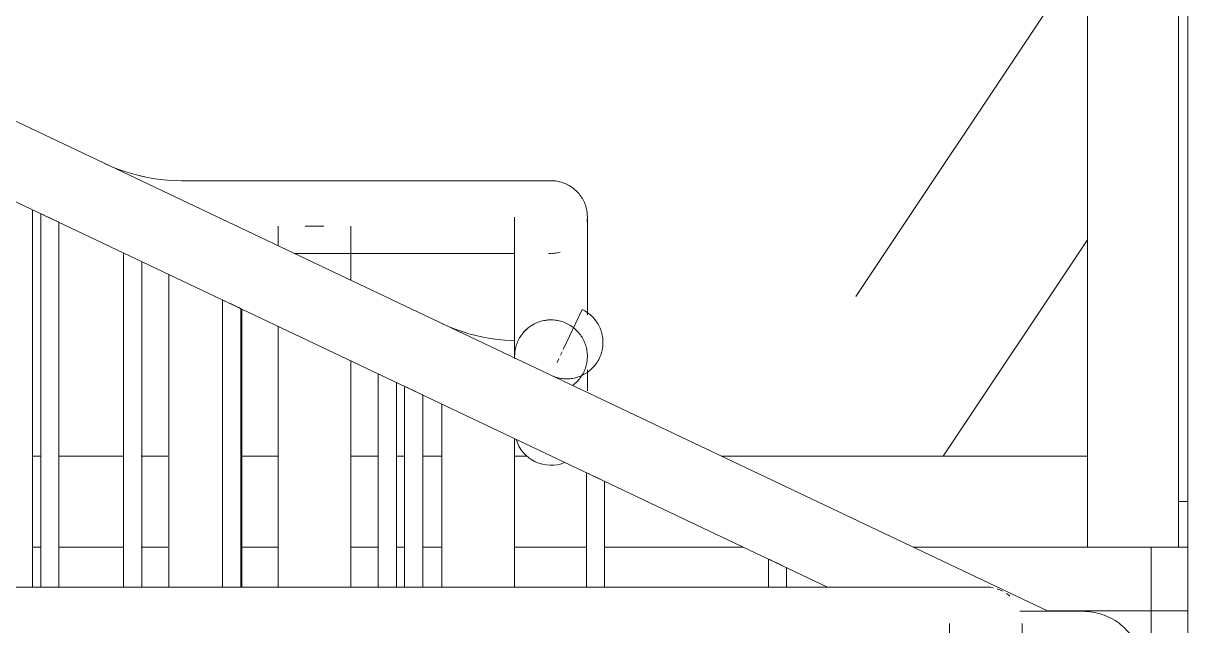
# Model space of a CAD drawing. Header units: millimetres. Extents: x -515342 to 330399, y -224905 to 507333.
# Drawn here: x 202843 to 203483, y -50922 to -50591 of the extents above; entities that cross this region are included whole.
import ezdxf

# ---------------------------------------------------------------- set-up
doc = ezdxf.new("R2010")
doc.units = ezdxf.units.MM
doc.layers.get('0').update_dxf_attribs({"lineweight": 0})
for name, color, linetype, lineweight in [('Витраж', 7, 'Continuous', 0), ('Ограждение', 7, 'Continuous', 0), ('Панели витража', 7, 'Continuous', 0), ('Перекрытие', 7, 'Continuous', 0), ('Стены внутренние', 7, 'Continuous', 0)]:
    doc.layers.add(name, color=color, linetype=linetype, lineweight=lineweight)

# ---------------------------------------------------------------- blocks, each defined once
blk = doc.blocks.new('Ограждение - АР_Ограждение_Балясина_10-10240708-Фасад Д-А_')
at = {"layer": 'Ограждение'}
for p, q in [((7649.5, 228), (7649.5, 243.45)), ((7659.5, 238.71), (7659.5, 228))]:
    blk.add_line(p, q, dxfattribs=at)
at = {"layer": 'Ограждение', "flags": 128}
for points in [[(7649.63, 243.39), (7650.59, 242.94), (7652.33, 242.11), (7654.5, 241.08)], [(7654.5, 241.08), (7656.67, 240.05), (7658.41, 239.22), (7659.37, 238.76), (7659.5, 238.71)]]:
    blk.add_lwpolyline(points, dxfattribs=at)
blk = doc.blocks.new('Ограждение - АР_Ограждение_Балясина_10-V27-Фасад Д-А_')
at = {"layer": 'Ограждение'}
for p, q in [((7549.5, 228), (7549.5, 290.95)), ((7559.5, 286.21), (7559.5, 228))]:
    blk.add_line(p, q, dxfattribs=at)
at = {"layer": 'Ограждение', "flags": 128}
for points in [[(7549.63, 290.89), (7550.59, 290.44), (7552.33, 289.61), (7554.5, 288.58)], [(7554.5, 288.58), (7556.67, 287.55), (7558.41, 286.72), (7559.37, 286.26), (7559.5, 286.21)]]:
    blk.add_lwpolyline(points, dxfattribs=at)
blk = doc.blocks.new('Ограждение - АР_Ограждение_Балясина_10-V28-Фасад Д-А_')
at = {"layer": 'Ограждение'}
for p, q in [((7449.5, 228), (7449.5, 338.45)), ((7459.5, 333.71), (7459.5, 228))]:
    blk.add_line(p, q, dxfattribs=at)
at = {"layer": 'Ограждение', "flags": 128}
for points in [[(7449.63, 338.39), (7450.59, 337.94), (7452.33, 337.11), (7454.5, 336.08)], [(7454.5, 336.08), (7456.67, 335.05), (7458.41, 334.22), (7459.37, 333.76), (7459.5, 333.71)]]:
    blk.add_lwpolyline(points, dxfattribs=at)
blk = doc.blocks.new('Ограждение - АР_Ограждение_Балясина_10-V29-Фасад Д-А_')
at = {"layer": 'Ограждение'}
for p, q in [((7349.5, 228), (7349.5, 385.95)), ((7359.5, 381.21), (7359.5, 228)), ((7359.5, 188.11), (7359.5, 133)), ((7349.5, -73.58), (7349.5, -71.85))]:
    blk.add_line(p, q, dxfattribs=at)
at = {"layer": 'Ограждение', "flags": 128}
for points in [[(7349.63, 385.89), (7350.59, 385.44), (7352.33, 384.61), (7354.5, 383.58)], [(7354.5, 383.58), (7356.67, 382.55), (7358.41, 381.72), (7359.37, 381.26), (7359.5, 381.21)]]:
    blk.add_lwpolyline(points, dxfattribs=at)
blk = doc.blocks.new('Ограждение - АР_Ограждение_Балясина_10-V30-Фасад Д-А_')
at = {"layer": 'Ограждение'}
for p, q in [((7249.5, 228), (7249.5, 433.45)), ((7259.5, 428.71), (7259.5, 228))]:
    blk.add_line(p, q, dxfattribs=at)
at = {"layer": 'Ограждение', "flags": 128}
for points in [[(7249.63, 433.39), (7250.59, 432.94), (7252.33, 432.11), (7254.5, 431.08)], [(7254.5, 431.08), (7256.67, 430.05), (7258.41, 429.22), (7259.37, 428.76), (7259.5, 428.71)]]:
    blk.add_lwpolyline(points, dxfattribs=at)
blk = doc.blocks.new('Ограждение - Ограждение-9706166-Фасад Д-А_')
for name in ['Ограждение - АР_Ограждение_Балясина_10-V30-Фасад Д-А_', 'Ограждение - АР_Ограждение_Балясина_10-V29-Фасад Д-А_', 'Ограждение - АР_Ограждение_Балясина_10-V28-Фасад Д-А_', 'Ограждение - АР_Ограждение_Балясина_10-V27-Фасад Д-А_', 'Ограждение - АР_Ограждение_Балясина_10-10240708-Фасад Д-А_']:
    blk.add_blockref(name, (0, 0))
blk = doc.blocks.new('Тип верхнего поручня - Верхний поручень_Внутренний_-9706283-Фасад Д-А_')
at = {"layer": 'Ограждение'}
for p, q in [((7803.33, 214.67), (6550, 810)), ((6550, 765.72), (7682.04, 228))]:
    blk.add_line(p, q, dxfattribs=at)
blk = doc.blocks.new('Ограждение - АР_Ограждение_Балясина_10-V38-Фасад Д-А_')
at = {"layer": 'Ограждение'}
for p, q in [((7435, 345.34), (7435, 228)), ((7435.13, 345.28), (7435.13, 345.28)), ((7445, 228), (7445, 340.59))]:
    blk.add_line(p, q, dxfattribs=at)
blk = doc.blocks.new('Ограждение - АР_Ограждение_Балясина_D40 доп поручень 700_900-10240715-Фасад Д-А_')
at = {"layer": 'Ограждение'}
for p, q in [((7320, 399.97), (7320, 228)), ((7360, 228), (7360, 380.97))]:
    blk.add_line(p, q, dxfattribs=at)
blk = doc.blocks.new('Ограждение - АР_Ограждение_Балясина_10-V39-Фасад Д-А_')
at = {"layer": 'Ограждение'}
blk.add_line((7245, 228), (7245, 435.59), dxfattribs=at)
blk = doc.blocks.new('Ограждение - АР_Ограждение_Балясина_D40 доп поручень 700_900-10240712-Фасад Д-А_')
at = {"layer": 'Ограждение'}
for p, q in [((7470, 328.72), (7470, 228)), ((7510, 228), (7510, 309.72))]:
    blk.add_line(p, q, dxfattribs=at)
blk = doc.blocks.new('Ограждение - Ограждение-9707695-Фасад Д-А_')
for name in ['Ограждение - АР_Ограждение_Балясина_10-V39-Фасад Д-А_', 'Ограждение - АР_Ограждение_Балясина_D40 доп поручень 700_900-10240715-Фасад Д-А_', 'Ограждение - АР_Ограждение_Балясина_10-V38-Фасад Д-А_', 'Ограждение - АР_Ограждение_Балясина_D40 доп поручень 700_900-10240712-Фасад Д-А_']:
    blk.add_blockref(name, (0, 0))
blk = doc.blocks.new('Тип верхнего поручня - Верхний поручень_Внутренний_-9707698-Фасад Д-А_')
at = {"layer": 'Ограждение', "flags": 128}
blk.add_lwpolyline([(7510.17, 363.55), (7508.54, 363.58), (7504.55, 363.82), (7500.57, 364.22), (7496.61, 364.78), (7492.68, 365.49), (7488.77, 366.37), (7484.91, 367.39), (7481.09, 368.58), (7477.32, 369.91), (7473.6, 371.39), (7469.95, 373.02)], dxfattribs=at)
blk = doc.blocks.new('Ограждение - АР_Ограждение_Ограничение_D40-138916-Фасад Д-А_')
at = {"layer": 'Ограждение', "flags": 128}
for points in [[(7530, 375), (7529.2, 374.98), (7528.4, 374.94), (7527.61, 374.86), (7526.81, 374.74), (7526.03, 374.6), (7525.25, 374.43), (7524.47, 374.22), (7523.71, 373.98), (7522.95, 373.72), (7522.21, 373.42), (7521.48, 373.1), (7520.76, 372.74), (7520.06, 372.36), (7519.38, 371.95), (7518.71, 371.51), (7518.06, 371.04), (7517.42, 370.55), (7516.81, 370.04), (7516.22, 369.5), (7515.65, 368.93), (7515.11, 368.35), (7514.59, 367.74), (7514.09, 367.12), (7513.62, 366.47), (7513.17, 365.81), (7512.75, 365.12), (7512.36, 364.43), (7512, 363.71), (7511.66, 362.99), (7511.36, 362.25), (7511.08, 361.5), (7510.84, 360.73), (7510.63, 359.96), (7510.44, 359.18), (7510.29, 358.4), (7510.17, 357.61), (7510.08, 356.81), (7510.03, 356.02), (7510, 355.22), (7510.01, 354.42), (7510.05, 353.62)], [(7541.94, 338.96), (7542.58, 339.45), (7543.19, 339.96), (7543.78, 340.5), (7544.35, 341.07), (7544.89, 341.65), (7545.41, 342.26), (7545.91, 342.88), (7546.38, 343.53), (7546.83, 344.19), (7547.25, 344.88), (7547.64, 345.57), (7548, 346.29), (7548.34, 347.01), (7548.64, 347.75), (7548.92, 348.5), (7549.16, 349.27), (7549.37, 350.04), (7549.56, 350.82), (7549.71, 351.6), (7549.83, 352.39), (7549.92, 353.19), (7549.97, 353.98), (7550, 354.78), (7549.99, 355.58), (7549.95, 356.38), (7549.88, 357.18), (7549.78, 357.97), (7549.64, 358.76), (7549.48, 359.54), (7549.28, 360.32), (7549.05, 361.09), (7548.79, 361.84), (7548.5, 362.59), (7548.19, 363.32), (7547.84, 364.04), (7547.46, 364.75), (7547.06, 365.44), (7546.63, 366.11), (7546.17, 366.77), (7545.69, 367.41), (7545.18, 368.02), (7544.64, 368.62), (7544.09, 369.2), (7543.51, 369.75), (7542.91, 370.28), (7542.29, 370.78), (7541.65, 371.26), (7540.99, 371.71), (7540.31, 372.14), (7539.62, 372.54), (7538.91, 372.91), (7538.18, 373.25), (7537.45, 373.56), (7536.7, 373.84), (7535.94, 374.1), (7535.17, 374.32), (7534.4, 374.51), (7533.61, 374.67), (7532.82, 374.8), (7532.03, 374.9), (7531.23, 374.96), (7530.43, 375), (7530, 375)]]:
    blk.add_lwpolyline(points, dxfattribs=at)
at = {"layer": 'Ограждение'}
for start, end in [(90, 100.55156), (77.56679, 90), (131.22415, 139.40561), (175.13096, 183.96139), (311.22415, 319.40561)]:
    blk.add_arc((7530, 355), 20, start, end, dxfattribs=at)
blk = doc.blocks.new('Ограждение - АР_Ограждение_Ограничение_D40-V45-Фасад Д-А_')
at = {"layer": 'Ограждение'}
for p, q in [((7536.75, 358.71), (7547.16, 380.63)), ((7533.33, 351.51), (7534.31, 353.58)), ((7535.27, 355.59), (7536.18, 357.5))]:
    blk.add_line(p, q, dxfattribs=at)
at = {"layer": 'Ограждение', "flags": 128}
for points in [[(7547.16, 380.63), (7547.88, 380.27), (7548.58, 379.89), (7549.26, 379.47), (7549.93, 379.03), (7550.58, 378.57), (7551.21, 378.07), (7551.82, 377.56), (7552.41, 377.01), (7552.98, 376.45), (7553.52, 375.86), (7554.04, 375.26), (7554.53, 374.63), (7555, 373.98), (7555.45, 373.31), (7555.86, 372.63), (7556.25, 371.93), (7556.61, 371.22), (7556.94, 370.49), (7557.25, 369.75), (7557.52, 369), (7557.76, 368.23), (7557.97, 367.46), (7558.15, 366.68), (7558.3, 365.9), (7558.42, 365.11), (7558.5, 364.31), (7558.56, 363.51), (7558.58, 362.71), (7558.57, 361.91), (7558.53, 361.11), (7558.45, 360.32), (7558.35, 359.52), (7558.21, 358.74), (7558.04, 357.95), (7557.84, 357.18), (7557.61, 356.41), (7557.35, 355.66), (7557.06, 354.91), (7556.74, 354.18), (7556.65, 353.98)], [(7556.65, 353.98), (7556.29, 353.27), (7555.9, 352.57), (7555.49, 351.88), (7555.05, 351.22), (7554.58, 350.57), (7554.09, 349.94), (7553.57, 349.33), (7553.03, 348.74), (7552.47, 348.17), (7551.88, 347.63), (7551.27, 347.11), (7550.64, 346.61), (7549.99, 346.14), (7549.33, 345.7), (7548.65, 345.28), (7547.95, 344.89), (7547.23, 344.53), (7546.5, 344.2), (7545.76, 343.9), (7545.01, 343.63), (7544.25, 343.39), (7543.48, 343.17), (7542.7, 342.99), (7541.91, 342.84), (7541.12, 342.73), (7540.33, 342.64), (7539.53, 342.59), (7538.73, 342.57), (7537.93, 342.58), (7537.13, 342.62), (7536.33, 342.69), (7535.54, 342.8), (7534.75, 342.94), (7533.97, 343.1), (7533.2, 343.3), (7532.43, 343.54), (7531.67, 343.8), (7530.93, 344.09), (7530.2, 344.41)]]:
    blk.add_lwpolyline(points, dxfattribs=at)
blk = doc.blocks.new('Ограждение - АР_Ограждение_Балясина_10-V51-Фасад Д-А_')
at = {"layer": 'Ограждение'}
for p, q in [((7295, 228), (7295, 411.84)), ((7295.13, 411.78), (7295.13, 411.78)), ((7305, 407.09), (7305, 228))]:
    blk.add_line(p, q, dxfattribs=at)
blk = doc.blocks.new('Ограждение - АР_Ограждение_Балясина_D40_900-V52-Фасад Д-А_')
at = {"layer": 'Ограждение'}
for p, q in [((7380, 228), (7380, 371.63)), ((7420, 352.61), (7420, 228))]:
    blk.add_line(p, q, dxfattribs=at)
blk = doc.blocks.new('Ограждение - АР_Ограждение_Балясина_D40_900-10240720-Фасад Д-А_')
at = {"layer": 'Ограждение'}
for p, q in [((7380, 415.75), (7380, 426.56)), ((7400, 426.56), (7394.82, 426.56)), ((7405.18, 426.56), (7400, 426.56)), ((7420, 426.56), (7420, 396.75))]:
    blk.add_line(p, q, dxfattribs=at)
blk = doc.blocks.new('Ограждение - АР_Ограждение_Балясина_10-V53-Фасад Д-А_')
at = {"layer": 'Ограждение'}
for p, q in [((7295, 228), (7295, 411.84)), ((7295.13, 411.78), (7295.13, 411.78)), ((7305, 407.09), (7305, 228))]:
    blk.add_line(p, q, dxfattribs=at)
blk = doc.blocks.new('Ограждение - Ограждение-9707916-Фасад Д-А_')
for name in ['Ограждение - АР_Ограждение_Балясина_D40_900-10240720-Фасад Д-А_', 'Ограждение - АР_Ограждение_Балясина_10-V51-Фасад Д-А_', 'Ограждение - АР_Ограждение_Балясина_10-V53-Фасад Д-А_', 'Ограждение - АР_Ограждение_Балясина_D40_900-V52-Фасад Д-А_']:
    blk.add_blockref(name, (0, 0))
blk = doc.blocks.new('Тип верхнего поручня - АР_Ограждение_Ограничение_D40-138916-Фасад Д-А_')
at = {"layer": 'Ограждение', "flags": 128}
for points in [[(7530, 375), (7529.2, 374.98), (7528.4, 374.94), (7527.61, 374.86), (7526.81, 374.74), (7526.03, 374.6), (7525.25, 374.43), (7524.47, 374.22), (7523.71, 373.98), (7522.95, 373.72), (7522.21, 373.42), (7521.48, 373.1), (7520.76, 372.74), (7520.06, 372.36), (7519.38, 371.95), (7518.71, 371.51), (7518.06, 371.04), (7517.42, 370.55), (7516.81, 370.04), (7516.22, 369.5), (7515.65, 368.93), (7515.11, 368.35), (7514.59, 367.74), (7514.09, 367.12), (7513.62, 366.47), (7513.17, 365.81), (7512.75, 365.12), (7512.36, 364.43), (7512, 363.71), (7511.66, 362.99), (7511.36, 362.25), (7511.08, 361.5), (7510.84, 360.73), (7510.63, 359.96), (7510.44, 359.18), (7510.29, 358.4), (7510.17, 357.61), (7510.08, 356.81), (7510.03, 356.02), (7510, 355.22), (7510.01, 354.42), (7510.05, 353.62)], [(7541.94, 338.96), (7542.58, 339.45), (7543.19, 339.96), (7543.78, 340.5), (7544.35, 341.07), (7544.89, 341.65), (7545.41, 342.26), (7545.91, 342.88), (7546.38, 343.53), (7546.83, 344.19), (7547.25, 344.88), (7547.64, 345.57), (7548, 346.29), (7548.34, 347.01), (7548.64, 347.75), (7548.92, 348.5), (7549.16, 349.27), (7549.37, 350.04), (7549.56, 350.82), (7549.71, 351.6), (7549.83, 352.39), (7549.92, 353.19), (7549.97, 353.98), (7550, 354.78), (7549.99, 355.58), (7549.95, 356.38), (7549.88, 357.18), (7549.78, 357.97), (7549.64, 358.76), (7549.48, 359.54), (7549.28, 360.32), (7549.05, 361.09), (7548.79, 361.84), (7548.5, 362.59), (7548.19, 363.32), (7547.84, 364.04), (7547.46, 364.75), (7547.06, 365.44), (7546.63, 366.11), (7546.17, 366.77), (7545.69, 367.41), (7545.18, 368.02), (7544.64, 368.62), (7544.09, 369.2), (7543.51, 369.75), (7542.91, 370.28), (7542.29, 370.78), (7541.65, 371.26), (7540.99, 371.71), (7540.31, 372.14), (7539.62, 372.54), (7538.91, 372.91), (7538.18, 373.25), (7537.45, 373.56), (7536.7, 373.84), (7535.94, 374.1), (7535.17, 374.32), (7534.4, 374.51), (7533.61, 374.67), (7532.82, 374.8), (7532.03, 374.9), (7531.23, 374.96), (7530.43, 375), (7530, 375)]]:
    blk.add_lwpolyline(points, dxfattribs=at)
at = {"layer": 'Ограждение'}
for start, end in [(90, 100.55156), (77.56679, 90), (131.22415, 139.40561), (175.13096, 183.96139), (311.22415, 319.40561)]:
    blk.add_arc((7530, 355), 20, start, end, dxfattribs=at)
blk = doc.blocks.new('Тип верхнего поручня - АР_Ограждение_Ограничение_D40-V60-Фасад Д-А_')
at = {"layer": 'Ограждение'}
for p, q in [((7536.75, 358.71), (7547.16, 380.63)), ((7533.33, 351.51), (7534.31, 353.58)), ((7535.27, 355.59), (7536.18, 357.5))]:
    blk.add_line(p, q, dxfattribs=at)
at = {"layer": 'Ограждение', "flags": 128}
for points in [[(7547.16, 380.63), (7547.88, 380.27), (7548.58, 379.89), (7549.26, 379.47), (7549.93, 379.03), (7550.58, 378.57), (7551.21, 378.07), (7551.82, 377.56), (7552.41, 377.01), (7552.98, 376.45), (7553.52, 375.86), (7554.04, 375.26), (7554.53, 374.63), (7555, 373.98), (7555.45, 373.31), (7555.86, 372.63), (7556.25, 371.93), (7556.61, 371.22), (7556.94, 370.49), (7557.25, 369.75), (7557.52, 369), (7557.76, 368.23), (7557.97, 367.46), (7558.15, 366.68), (7558.3, 365.9), (7558.42, 365.11), (7558.5, 364.31), (7558.56, 363.51), (7558.58, 362.71), (7558.57, 361.91), (7558.53, 361.11), (7558.45, 360.32), (7558.35, 359.52), (7558.21, 358.74), (7558.04, 357.95), (7557.84, 357.18), (7557.61, 356.41), (7557.35, 355.66), (7557.06, 354.91), (7556.74, 354.18), (7556.65, 353.98)], [(7556.65, 353.98), (7556.29, 353.27), (7555.9, 352.57), (7555.49, 351.88), (7555.05, 351.22), (7554.58, 350.57), (7554.09, 349.94), (7553.57, 349.33), (7553.03, 348.74), (7552.47, 348.17), (7551.88, 347.63), (7551.27, 347.11), (7550.64, 346.61), (7549.99, 346.14), (7549.33, 345.7), (7548.65, 345.28), (7547.95, 344.89), (7547.23, 344.53), (7546.5, 344.2), (7545.76, 343.9), (7545.01, 343.63), (7544.25, 343.39), (7543.48, 343.17), (7542.7, 342.99), (7541.91, 342.84), (7541.12, 342.73), (7540.33, 342.64), (7539.53, 342.59), (7538.73, 342.57), (7537.93, 342.58), (7537.13, 342.62), (7536.33, 342.69), (7535.54, 342.8), (7534.75, 342.94), (7533.97, 343.1), (7533.2, 343.3), (7532.43, 343.54), (7531.67, 343.8), (7530.93, 344.09), (7530.2, 344.41)]]:
    blk.add_lwpolyline(points, dxfattribs=at)
blk = doc.blocks.new('Тип верхнего поручня - Верхний поручень_Внутренний_-9708042-Фасад Д-А_')
at = {"layer": 'Ограждение'}
for p, q in [((7430, 451.57), (7327.14, 451.57)), ((7388.81, 411.57), (7430, 411.57)), ((7550, 335.92), (7550, 347.6))]:
    blk.add_line(p, q, dxfattribs=at)
at = {"layer": 'Ограждение', "flags": 128}
for points in [[(7327.14, 451.57), (7323.14, 451.64), (7319.15, 451.88), (7315.17, 452.28), (7311.21, 452.84), (7307.28, 453.56), (7303.37, 454.43), (7299.51, 455.46), (7295.69, 456.64), (7291.92, 457.98), (7288.2, 459.46), (7284.55, 461.09)], [(7430, 451.57), (7434, 451.57), (7437.99, 451.57), (7441.97, 451.57), (7445.93, 451.57), (7449.87, 451.57), (7453.77, 451.57), (7457.64, 451.57), (7461.46, 451.57), (7465.23, 451.57), (7468.94, 451.57), (7472.59, 451.57), (7476.18, 451.57), (7479.69, 451.57), (7483.12, 451.57), (7486.46, 451.57), (7489.72, 451.57), (7492.88, 451.57), (7495.94, 451.57), (7498.89, 451.57), (7501.74, 451.57), (7504.46, 451.57), (7507.07, 451.57), (7509.56, 451.57), (7511.92, 451.57), (7514.15, 451.57), (7516.24, 451.57), (7518.2, 451.57), (7520.01, 451.57), (7521.68, 451.57), (7523.2, 451.57), (7524.58, 451.57), (7525.8, 451.57), (7526.87, 451.57), (7527.79, 451.57), (7528.54, 451.57), (7529.15, 451.57), (7529.59, 451.57), (7529.87, 451.57), (7529.99, 451.57), (7530, 451.57)], [(7530, 451.57), (7530.8, 451.55), (7531.6, 451.5), (7532.39, 451.42), (7533.19, 451.31), (7533.97, 451.17), (7534.75, 450.99), (7535.53, 450.79), (7536.29, 450.55), (7537.05, 450.28), (7537.79, 449.99), (7538.52, 449.66), (7539.24, 449.3), (7539.94, 448.92), (7540.62, 448.51), (7541.29, 448.07), (7541.94, 447.61), (7542.58, 447.12), (7543.19, 446.6), (7543.78, 446.06), (7544.35, 445.5), (7544.89, 444.91), (7545.41, 444.31), (7545.91, 443.68), (7546.38, 443.04), (7546.83, 442.37), (7547.25, 441.69), (7547.64, 440.99), (7548, 440.28), (7548.34, 439.55), (7548.64, 438.81), (7548.92, 438.06), (7549.16, 437.3), (7549.37, 436.53), (7549.56, 435.75), (7549.71, 434.96), (7549.83, 434.17), (7549.92, 433.38), (7549.97, 432.58), (7550, 431.78), (7550, 431.56)], [(7510, 431.56), (7510, 431.5), (7510, 431.31), (7510, 430.99), (7510, 430.54), (7510, 429.97), (7510, 429.27), (7510, 428.45), (7510, 427.5), (7510, 426.44), (7510, 425.25), (7510, 423.95), (7510, 422.52), (7510, 420.99), (7510, 419.35), (7510, 417.59), (7510, 415.73), (7510, 413.77), (7510, 411.71), (7510, 409.55), (7510, 407.3), (7510, 404.96), (7510, 402.54), (7510, 400.03), (7510, 397.45), (7510, 394.79), (7510, 392.06), (7510, 389.27), (7510, 386.42), (7510, 383.51), (7510, 380.55), (7510, 377.55), (7510, 374.5), (7510, 371.42), (7510, 368.3), (7510, 365.16), (7510, 362), (7510, 358.82), (7510, 355.63), (7510, 354)], [(7550, 431.56), (7549.98, 430.77), (7549.94, 429.97), (7549.86, 429.17)], [(7550, 377.85), (7550, 379.75), (7550, 382.72), (7550, 385.64), (7550, 388.51), (7550, 391.32), (7550, 394.06), (7550, 396.74), (7550, 399.34), (7550, 401.87), (7550, 404.32), (7550, 406.68), (7550, 408.95), (7550, 411.14), (7550, 413.22), (7550, 415.21), (7550, 417.1), (7550, 418.88), (7550, 420.56), (7550, 422.12), (7550, 423.57), (7550, 424.91), (7550, 426.13), (7550, 427.23), (7550, 428.21), (7550, 429.06), (7550, 429.79), (7550, 430.4), (7550, 430.88), (7550, 431.24), (7550, 431.46), (7550, 431.56), (7550, 431.56)], [(7510.21, 411.57), (7507.76, 411.57), (7505.18, 411.57), (7502.48, 411.57), (7499.67, 411.57), (7496.75, 411.57), (7493.72, 411.57), (7490.58, 411.57), (7487.35, 411.57), (7484.03, 411.57), (7480.62, 411.57), (7477.13, 411.57), (7473.57, 411.57), (7469.93, 411.57), (7466.24, 411.57), (7462.48, 411.57), (7458.67, 411.57), (7454.82, 411.57), (7450.92, 411.57), (7447, 411.57), (7443.04, 411.57), (7439.07, 411.57), (7435.08, 411.57), (7431.08, 411.57), (7430, 411.57)], [(7529.92, 411.57), (7529.68, 411.57), (7529.28, 411.57), (7528.72, 411.57)], [(7534.96, 412.19), (7534.18, 412.01), (7533.4, 411.86), (7532.61, 411.74), (7531.81, 411.65), (7531.02, 411.59), (7530.22, 411.57)]]:
    blk.add_lwpolyline(points, dxfattribs=at)
at = {"layer": 'Ограждение'}
blk.add_arc((7530, 315), 20, 196.23877, 292.61419, dxfattribs=at)
blk = doc.blocks.new('Панели_Витраж ТПТ75_Заполнение - АР_ПанельВитража_Монтажный зазор_100мм-9958570-Фасад Д-А_')
at = {"layer": 'Панели витража'}
for p, q in [((7875, 275), (7880, 275)), ((7875, 250), (7875, 275))]:
    blk.add_line(p, q, dxfattribs=at)
blk = doc.blocks.new('Прямоугольный импост - АР_Импост_50х100 _импост витража_-V75-Фасад Д-А_')
at = {"layer": 'Витраж'}
for p, q in [((7825, 275), (7825, 250)), ((7875, 250), (7875, 275))]:
    blk.add_line(p, q, dxfattribs=at)
blk = doc.blocks.new('Системная панель - АР_ПанельВитража__Cтекло_СМ4-V77-Фасад Д-А_')
at = {"layer": 'Панели витража'}
h = blk.add_hatch(dxfattribs=at)
h.set_pattern_fill('FP_1', color=256, style=0, pattern_type=2)
h.set_pattern_definition([(236.31, (997.1, 1244.6), (-1777.996, -3556.002), [641.07, -5769.6]), (236.31, (1032.67, 1137.9), (-1777.996, -3556.002), [384.64, -6026.03]), (236.31, (819.3, 1137.9), (-1777.996, -3556.002), [384.64, -6026.03])])
h.paths.add_polyline_path([(7259.37, 300), (7295.13, 300), (7295.13, 411.78), (7259.37, 427.53), (7259.37, 384.46)])
h.paths.add_polyline_path([(7516.52, 300), (7515.77, 300.97), (7511.97, 306.7), (7510, 309.72), (7510, 300), (7512.68, 300)])
h.paths.add_polyline_path([(7623.68, 300), (7825, 300), (7825, 2725), (6725, 2725), (6725, 726.87), (7291.07, 458.82), (7305.11, 453.85), (7327.14, 451.57), (7522.12, 450.88), (7526.12, 451.05), (7532.56, 451.23), (7537.6, 449.88), (7541.15, 447.33), (7541.96, 446.24), (7544.86, 444.77), (7547.49, 440.83), (7550, 425.48), (7550.15, 377.78), (7551.43, 376.16), (7556.83, 368.85), (7556.88, 366.23), (7557.54, 357.07), (7556.85, 358.58), (7555.97, 358.38), (7555.48, 357.36), (7554.54, 357.22), (7554.54, 354.32), (7552.35, 353.24), (7552.93, 352.11), (7552.8, 351.24), (7552.8, 350.26), (7553.72, 349.61), (7550, 346.94), (7550, 335), (7571.89, 324.6)])
h.paths.add_polyline_path([(7470, 300), (7470, 328.72), (7459.37, 333.76), (7459.37, 300)])
h.paths.add_polyline_path([(7444.87, 300), (7449.63, 300.97), (7449.63, 338.39), (7444.87, 339.46), (7444.87, 300.22)])
h.paths.add_polyline_path([(7435.13, 300), (7435.13, 345.28), (7420, 352.47), (7420, 300)])
h.paths.add_polyline_path([(7380, 300), (7380, 371.47), (7360, 380.97), (7360, 300), (7377.35, 300)])
h.paths.add_polyline_path([(7320, 300), (7319.33, 400.29), (7304.87, 407.15), (7304.87, 300), (7319.33, 300)])
h.paths.add_polyline_path([(6760, 300), (6780, 300), (6780, 356.47), (6760, 365.97), (6760, 335.92)])
h.paths.add_polyline_path([(6820, 300), (6835.13, 300), (6835.13, 330.28), (6820, 337.47), (6820, 311.65)])
h.paths.add_polyline_path([(6844.87, 300), (6849.63, 300), (6849.63, 323.39), (6844.87, 325.65)])
h.paths.add_polyline_path([(7249.63, 300), (7249.63, 433.39), (7244.87, 435.65), (7244.87, 300)])
h.paths.add_polyline_path([(6859.37, 300), (6895.13, 300), (6895.13, 301.78), (6859.37, 318.76)])
h.paths.add_polyline_path([(7235.13, 300), (7235.13, 440.28), (7204.87, 454.65), (7204.87, 300)])
h.paths.add_polyline_path([(6992.11, 300), (6995.13, 300), (6995.13, 554.28), (6959.37, 571.26), (6959.37, 315.55), (6971.18, 309.94)])
h.paths.add_polyline_path([(7004.87, 300), (7035.13, 300), (7035.13, 535.28), (7004.87, 549.65), (7004.87, 384.46)])
h.paths.add_polyline_path([(7049.63, 300), (7049.63, 528.39), (7044.87, 530.65), (7044.87, 300)])
h.paths.add_polyline_path([(7059.37, 300), (7095.13, 300), (7095.13, 506.78), (7059.37, 523.76), (7059.37, 384.46)])
h.paths.add_polyline_path([(7104.87, 300), (7134.5, 300), (7134.5, 488.08), (7104.87, 502.15), (7104.87, 384.46)])
h.paths.add_polyline_path([(7195.13, 300), (7195.13, 459.28), (7174.5, 469.08), (7174.5, 300)])
h.paths.add_polyline_path([(6740, 313.08), (6744.29, 315.01), (6735.71, 314.65), (6739.08, 313.25)])
h.paths.add_polyline_path([(6949.63, 320.18), (6949.63, 575.89), (6944.87, 578.15), (6944.87, 322.43)])
h.paths.add_polyline_path([(6935.13, 327.07), (6935.13, 582.78), (6904.87, 597.15), (6904.87, 341.43), (6913.16, 337.5)])
h.paths.add_polyline_path([(6733.38, 338.48), (6733.38, 341.93), (6733.37, 341.93)])
h.paths.add_polyline_path([(6895.13, 346.07), (6895.13, 601.78), (6859.37, 618.76), (6859.37, 363.05)])
h.paths.add_polyline_path([(7510, 363.76), (7509.43, 411.58), (7420, 411.51), (7420, 396.75), (7476.47, 370.75), (7493.4, 365.48), (7508.94, 363.87)])
h.paths.add_polyline_path([(6849.63, 367.68), (6849.63, 623.39), (6844.87, 625.65), (6844.87, 369.93)])
h.paths.add_polyline_path([(6835.13, 374.57), (6835.13, 630.28), (6820, 637.47), (6820, 381.75), (6826.12, 378.84)])
h.paths.add_polyline_path([(6780, 400.75), (6780, 656.47), (6760, 665.97), (6760, 410.25)])
h.paths.add_polyline_path([(7510, 411.98), (7509.35, 412.05), (7509.35, 412.02)])
h.paths.add_polyline_path([(7516.35, 447.65), (7520, 449.6), (7519.11, 449.6), (7516.72, 447.91)])
blk = doc.blocks.new('Прямоугольный импост - АР_Импост_50х100 _импост витража_-V79-Фасад Д-А_')
at = {"layer": 'Витраж'}
for p, q in [((7249.63, 300), (7244.76, 300)), ((7295.13, 300), (7259.26, 300)), ((7319.33, 300), (7304.78, 300)), ((7380, 300), (7360, 300)), ((7435.13, 300), (7419.96, 300)), ((7449.63, 300), (7444.84, 300)), ((7470.02, 300), (7459.35, 300)), ((7516.98, 300), (7510, 300)), ((7825, 300), (7623.68, 300)), ((7825, 300), (7825, 250))]:
    blk.add_line(p, q, dxfattribs=at)
blk = doc.blocks.new('Прямоугольный импост - АР_Импост_50х100 _импост витража_-V80-Фасад Д-А_')
at = {"layer": 'Витраж'}
for p, q in [((7825, 2750), (7825, 275)), ((7875, 275), (7875, 2750))]:
    blk.add_line(p, q, dxfattribs=at)
blk = doc.blocks.new('Панели_Витраж ТПТ75_Заполнение - АР_ПанельВитража_Монтажный зазор_100мм-10127290-Фасад Д-А_')
at = {"layer": 'Панели витража'}
for p, q in [((7875, 275), (7875, 2775)), ((7880, 275), (7875, 275))]:
    blk.add_line(p, q, dxfattribs=at)
blk = doc.blocks.new('Ограждение - АР_Ограждение_Балясина_D40 доп поручень 700-V89-Фасад Д-А_')
at = {"layer": 'Ограждение', "flags": 128}
for points in [[(7822.33, 214.67), (7823.67, 214.64), (7825, 214.56), (7826.32, 214.43), (7827.64, 214.24), (7828.96, 214), (7830.26, 213.71), (7831.55, 213.37), (7832.82, 212.97), (7834.08, 212.53), (7835.31, 212.04), (7836.53, 211.49), (7837.73, 210.9), (7838.9, 210.26)], [(7831.76, 198.97), (7831.05, 199.34), (7830.32, 199.67), (7829.58, 199.97), (7828.83, 200.25), (7828.07, 200.49), (7827.3, 200.71), (7826.52, 200.89), (7825.73, 201.04), (7824.94, 201.16), (7824.15, 201.25), (7823.35, 201.31), (7822.55, 201.33), (7822.33, 201.33)], [(7841.55, 186.86), (7841.32, 187.62), (7841.05, 188.38), (7840.75, 189.12), (7840.43, 189.85), (7840.07, 190.57), (7839.69, 191.27), (7839.28, 191.96), (7838.84, 192.63), (7838.38, 193.28), (7837.88, 193.91)], [(7851.73, 197.04), (7852.34, 195.86), (7852.89, 194.64), (7853.4, 193.41), (7853.86, 192.16), (7854.27, 190.89), (7854.62, 189.61), (7854.93, 188.31), (7855.18, 187), (7855.38, 185.68), (7855.53, 184.36), (7855.62, 183.03), (7855.66, 181.69), (7855.67, 181.33)], [(7842.33, 181.33), (7842.32, 182.13), (7842.27, 182.93), (7842.19, 183.73), (7842.08, 184.52), (7841.93, 185.31), (7841.76, 186.09), (7841.55, 186.86)]]:
    blk.add_lwpolyline(points, dxfattribs=at)
blk = doc.blocks.new('Ограждение - АР_Ограждение_Балясина_D40 доп поручень 700-V90-Фасад Д-А_')
at = {"layer": 'Ограждение'}
for p, q in [((7787.65, 214.67), (7822.33, 214.67)), ((7822.33, 201.33), (7788.99, 201.33)), ((7842.33, 157.42), (7842.33, 181.33)), ((7855.67, 181.33), (7855.67, 133)), ((7842.33, 133), (7842.33, 134.93)), ((7829, 105.71), (7829, 133)), ((7842.72, 133), (7829, 133)), ((7859, 133), (7854.74, 133)), ((7829, 82.6), (7829, 93.21)), ((7795.67, -60.33), (7829, -60.33))]:
    blk.add_line(p, q, dxfattribs=at)
at = {"layer": 'Ограждение', "flags": 128}
for points in [[(7822.33, 214.67), (7823.67, 214.64), (7825, 214.56), (7826.32, 214.43), (7827.64, 214.24), (7828.96, 214), (7830.26, 213.71), (7831.55, 213.37), (7832.82, 212.97), (7834.08, 212.53), (7835.31, 212.04), (7836.53, 211.49), (7837.73, 210.9), (7838.9, 210.26), (7840.04, 209.58), (7841.15, 208.84), (7842.24, 208.07), (7843.29, 207.25), (7844.31, 206.39), (7845.3, 205.49), (7846.25, 204.56), (7847.15, 203.58), (7848.02, 202.57), (7848.85, 201.53), (7849.64, 200.45), (7850.38, 199.34), (7851.08, 198.21), (7851.73, 197.04), (7852.34, 195.86), (7852.89, 194.64), (7853.4, 193.41), (7853.86, 192.16), (7854.27, 190.89), (7854.62, 189.61), (7854.93, 188.31), (7855.18, 187), (7855.38, 185.68), (7855.53, 184.36), (7855.62, 183.03), (7855.66, 181.69), (7855.67, 181.33)], [(7841.55, 186.86), (7841.32, 187.62), (7841.05, 188.38), (7840.75, 189.12), (7840.43, 189.85), (7840.07, 190.57), (7839.69, 191.27), (7839.28, 191.96), (7838.84, 192.63), (7838.38, 193.28), (7837.88, 193.91), (7837.37, 194.52), (7836.83, 195.11), (7836.27, 195.68), (7835.68, 196.23), (7835.08, 196.75), (7834.45, 197.25), (7833.8, 197.72), (7833.14, 198.16), (7832.46, 198.58), (7831.76, 198.97), (7831.05, 199.34), (7830.32, 199.67), (7829.58, 199.97), (7828.83, 200.25), (7828.07, 200.49), (7827.3, 200.71), (7826.52, 200.89), (7825.73, 201.04), (7824.94, 201.16), (7824.15, 201.25), (7823.35, 201.31), (7822.55, 201.33), (7822.33, 201.33)], [(7842.33, 181.33), (7842.32, 182.13), (7842.27, 182.93), (7842.19, 183.73), (7842.08, 184.52), (7841.93, 185.31), (7841.76, 186.09), (7841.55, 186.86)], [(7789.17, -59.25), (7789.93, -59.49), (7790.7, -59.71), (7791.48, -59.89), (7792.27, -60.04), (7793.06, -60.16), (7793.85, -60.25), (7794.65, -60.31), (7795.45, -60.33), (7795.67, -60.33)]]:
    blk.add_lwpolyline(points, dxfattribs=at)
blk = doc.blocks.new('Ограждение - Ограждение-9972903-Фасад Д-А_')
for name in ['Ограждение - АР_Ограждение_Балясина_D40 доп поручень 700-V90-Фасад Д-А_', 'Ограждение - АР_Ограждение_Балясина_D40 доп поручень 700-V89-Фасад Д-А_', 'Ограждение - АР_Ограждение_Балясина_D40 доп поручень 700-V89-Фасад Д-А_']:
    blk.add_blockref(name, (0, 0))
blk = doc.blocks.new('Тип верхнего поручня - Верхний поручень_Внутренний_-9972950-Фасад Д-А_')
at = {"layer": 'Ограждение'}
for p, q in [((7719, 228), (6779, 228)), ((7749, 207.9), (7749, -239.78)), ((7789, -239.78), (7789, 207.9))]:
    blk.add_line(p, q, dxfattribs=at)
at = {"layer": 'Ограждение', "flags": 128}
for points in [[(7719, 228), (7721, 228), (7723, 228), (7724.99, 228), (7726.97, 228), (7728.93, 228), (7730.89, 228), (7732.82, 228), (7734.73, 228), (7736.61, 228), (7738.47, 228), (7740.3, 228), (7742.09, 228), (7743.84, 228), (7745.56, 228), (7747.23, 228), (7748.86, 228), (7750.44, 228), (7751.97, 228), (7753.45, 228), (7754.87, 228), (7756.23, 228), (7757.54, 228), (7758.78, 228), (7759.96, 228), (7761.07, 228), (7762.12, 228), (7763.1, 228), (7764.01, 228), (7764.84, 228), (7765.6, 228), (7766.29, 228), (7766.9, 228), (7767.44, 228), (7767.89, 228), (7768.27, 228), (7768.57, 228), (7768.79, 228), (7768.94, 228), (7769, 228), (7769, 228)], [(7769, 228), (7769.8, 227.98), (7770.6, 227.94), (7771.39, 227.86), (7772.19, 227.74), (7772.97, 227.6)], [(7775.29, 226.98), (7776.05, 226.72), (7776.79, 226.42), (7777.52, 226.1), (7778.24, 225.74)], [(7780.29, 224.51), (7780.94, 224.04), (7781.58, 223.55), (7782.19, 223.04)], [(7749, 208), (7749, 207.98), (7749, 207.9)], [(7789, 207.9), (7789, 207.98), (7789, 208)]]:
    blk.add_lwpolyline(points, dxfattribs=at)
blk = doc.blocks.new('Ограждение - АР_Ограждение_Ограничение_D40-V109-Фасад Д-А_')
at = {"layer": 'Ограждение', "flags": 128}
for points in [[(7549.93, 379.03), (7550.58, 378.57), (7551.21, 378.07), (7551.82, 377.56), (7552.41, 377.01), (7552.98, 376.45), (7553.52, 375.86), (7554.04, 375.26), (7554.53, 374.63), (7555, 373.98), (7555.45, 373.31), (7555.86, 372.63), (7556.25, 371.93), (7556.61, 371.22), (7556.94, 370.49), (7557.25, 369.75), (7557.52, 369), (7557.76, 368.23), (7557.97, 367.46), (7558.15, 366.68), (7558.3, 365.9), (7558.42, 365.11), (7558.5, 364.31), (7558.56, 363.51), (7558.58, 362.71), (7558.57, 361.91), (7558.53, 361.11), (7558.45, 360.32)], [(7556.65, 353.98), (7556.29, 353.27), (7555.9, 352.57), (7555.49, 351.88), (7555.05, 351.22), (7554.58, 350.57), (7554.09, 349.94)], [(7558.04, 357.95), (7557.84, 357.18), (7557.61, 356.41), (7557.35, 355.66)], [(7551.27, 347.11), (7550.64, 346.61), (7549.99, 346.14)]]:
    blk.add_lwpolyline(points, dxfattribs=at)
blk = doc.blocks.new('Ограждение - АР_Ограждение_Балясина_10-V113-Фасад Д-А_')
at = {"layer": 'Ограждение'}
for p, q in [((7295, 228), (7295, 411.84)), ((7295.13, 411.78), (7295.13, 411.78)), ((7305, 407.09), (7305, 228))]:
    blk.add_line(p, q, dxfattribs=at)
blk = doc.blocks.new('Ограждение - Ограждение-10129586-Фасад Д-А_')
for name in ['Ограждение - АР_Ограждение_Балясина_10-V113-Фасад Д-А_', 'Ограждение - АР_Ограждение_Балясина_10-V53-Фасад Д-А_']:
    blk.add_blockref(name, (0, 0))
blk = doc.blocks.new('Тип верхнего поручня - АР_Ограждение_Ограничение_D40-V117-Фасад Д-А_')
at = {"layer": 'Ограждение', "flags": 128}
for points in [[(7549.93, 379.03), (7550.58, 378.57), (7551.21, 378.07), (7551.82, 377.56), (7552.41, 377.01), (7552.98, 376.45), (7553.52, 375.86), (7554.04, 375.26), (7554.53, 374.63), (7555, 373.98), (7555.45, 373.31), (7555.86, 372.63), (7556.25, 371.93), (7556.61, 371.22), (7556.94, 370.49), (7557.25, 369.75), (7557.52, 369), (7557.76, 368.23), (7557.97, 367.46), (7558.15, 366.68), (7558.3, 365.9), (7558.42, 365.11), (7558.5, 364.31), (7558.56, 363.51), (7558.58, 362.71), (7558.57, 361.91), (7558.53, 361.11), (7558.45, 360.32)], [(7556.65, 353.98), (7556.29, 353.27), (7555.9, 352.57), (7555.49, 351.88), (7555.05, 351.22), (7554.58, 350.57), (7554.09, 349.94)], [(7558.04, 357.95), (7557.84, 357.18), (7557.61, 356.41), (7557.35, 355.66)], [(7551.27, 347.11), (7550.64, 346.61), (7549.99, 346.14)]]:
    blk.add_lwpolyline(points, dxfattribs=at)
blk = doc.blocks.new('Тип верхнего поручня - Верхний поручень_Внутренний_-10129593-Фасад Д-А_')
at = {"layer": 'Ограждение'}
for p, q in [((7306.74, 453.68), (7303.61, 454.38)), ((7435.08, 411.56), (7431.08, 411.56))]:
    blk.add_line(p, q, dxfattribs=at)
at = {"layer": 'Ограждение', "flags": 128}
for points in [[(7430, 451.56), (7434, 451.56), (7437.99, 451.56), (7441.97, 451.56), (7445.93, 451.56), (7449.87, 451.56), (7453.77, 451.56), (7457.64, 451.56), (7461.46, 451.56), (7465.23, 451.56), (7468.94, 451.56), (7472.59, 451.56), (7476.18, 451.56), (7479.69, 451.56), (7483.12, 451.56), (7486.46, 451.56), (7489.72, 451.56), (7492.88, 451.56), (7495.94, 451.56), (7498.89, 451.56), (7501.74, 451.56), (7504.46, 451.56), (7506.77, 451.56)], [(7518.2, 451.56), (7520.01, 451.56), (7521.68, 451.56), (7523.2, 451.56), (7524.58, 451.56), (7525.8, 451.56), (7526.87, 451.56), (7527.79, 451.56)], [(7540.62, 448.51), (7541.29, 448.07), (7541.94, 447.61), (7542.58, 447.12), (7543.19, 446.6), (7543.78, 446.06)], [(7548, 440.28), (7548.34, 439.55), (7548.64, 438.81), (7548.92, 438.06), (7549.16, 437.3)], [(7549.56, 435.75), (7549.71, 434.96), (7549.83, 434.17), (7549.92, 433.38), (7549.97, 432.58), (7550, 431.78), (7550, 431.56)], [(7550, 431.56), (7549.98, 430.77), (7549.94, 429.97), (7549.86, 429.17)], [(7550, 428.21), (7550, 429.06), (7550, 429.79), (7550, 430.4), (7550, 430.88), (7550, 431.24), (7550, 431.46), (7550, 431.56), (7550, 431.56)], [(7478.59, 411.56), (7477.13, 411.56), (7473.57, 411.56), (7469.93, 411.56), (7466.24, 411.56), (7462.48, 411.56), (7458.67, 411.56), (7454.82, 411.56), (7450.92, 411.56), (7447, 411.56), (7443.04, 411.56), (7439.07, 411.56), (7435.38, 411.56)]]:
    blk.add_lwpolyline(points, dxfattribs=at)
blk = doc.blocks.new('СД_Люблино_Фасады_rvt-1-Фасад Д-А_')
at = {"layer": 'Перекрытие'}
for p, q in [((7244.71, 250), (7249.63, 250)), ((7259.22, 250), (7295.13, 250)), ((7304.74, 250), (7319.33, 250)), ((7360, 250), (7380, 250)), ((7419.93, 250), (7435.13, 250)), ((7444.8, 250), (7449.63, 250)), ((7459.3, 250), (7470.05, 250)), ((7510, 250), (7549.63, 250)), ((7559.34, 250), (7635.86, 250)), ((7728.95, 250), (7860, 250)), ((7860, 250), (7880, 250)), ((7860, 250), (7860, 215)), ((7860, 215), (7802.63, 215))]:
    blk.add_line(p, q, dxfattribs=at)
at = {"layer": 'Стены внутренние'}
for p, q in [((7880, 200), (7880, 2775)), ((7860, 180), (7860, 215)), ((7880, 215), (7860, 215))]:
    blk.add_line(p, q, dxfattribs=at)
at = {"layer": 'Витраж', "lineweight": 9}
for name in ['Прямоугольный импост - АР_Импост_50х100 _импост витража_-V80-Фасад Д-А_', 'Прямоугольный импост - АР_Импост_50х100 _импост витража_-V79-Фасад Д-А_', 'Прямоугольный импост - АР_Импост_50х100 _импост витража_-V75-Фасад Д-А_']:
    blk.add_blockref(name, (0, 0), dxfattribs=at)
at = {"layer": 'Ограждение', "lineweight": 9}
for name in ['Тип верхнего поручня - Верхний поручень_Внутренний_-9706283-Фасад Д-А_', 'Ограждение - Ограждение-9706166-Фасад Д-А_', 'Ограждение - Ограждение-9707916-Фасад Д-А_', 'Ограждение - Ограждение-10129586-Фасад Д-А_', 'Ограждение - Ограждение-9707695-Фасад Д-А_', 'Тип верхнего поручня - Верхний поручень_Внутренний_-9708042-Фасад Д-А_', 'Тип верхнего поручня - Верхний поручень_Внутренний_-10129593-Фасад Д-А_', 'Ограждение - АР_Ограждение_Ограничение_D40-V45-Фасад Д-А_', 'Тип верхнего поручня - АР_Ограждение_Ограничение_D40-V60-Фасад Д-А_', 'Ограждение - АР_Ограждение_Ограничение_D40-V109-Фасад Д-А_', 'Тип верхнего поручня - АР_Ограждение_Ограничение_D40-V117-Фасад Д-А_', 'Тип верхнего поручня - Верхний поручень_Внутренний_-9707698-Фасад Д-А_', 'Ограждение - АР_Ограждение_Ограничение_D40-138916-Фасад Д-А_', 'Тип верхнего поручня - АР_Ограждение_Ограничение_D40-138916-Фасад Д-А_', 'Тип верхнего поручня - Верхний поручень_Внутренний_-9972950-Фасад Д-А_', 'Ограждение - Ограждение-9972903-Фасад Д-А_']:
    blk.add_blockref(name, (0, 0), dxfattribs=at)
at = {"layer": 'Панели витража', "lineweight": 9}
for name in ['Панели_Витраж ТПТ75_Заполнение - АР_ПанельВитража_Монтажный зазор_100мм-10127290-Фасад Д-А_', 'Системная панель - АР_ПанельВитража__Cтекло_СМ4-V77-Фасад Д-А_', 'Панели_Витраж ТПТ75_Заполнение - АР_ПанельВитража_Монтажный зазор_100мм-9958570-Фасад Д-А_']:
    blk.add_blockref(name, (0, 0), dxfattribs=at)

msp = doc.modelspace()

# ---------------------------------------------------------------- block references
msp.add_blockref('СД_Люблино_Фасады_rvt-1-Фасад Д-А_', (195602.9839, -51129.182))

doc.saveas('drawing.dxf')
